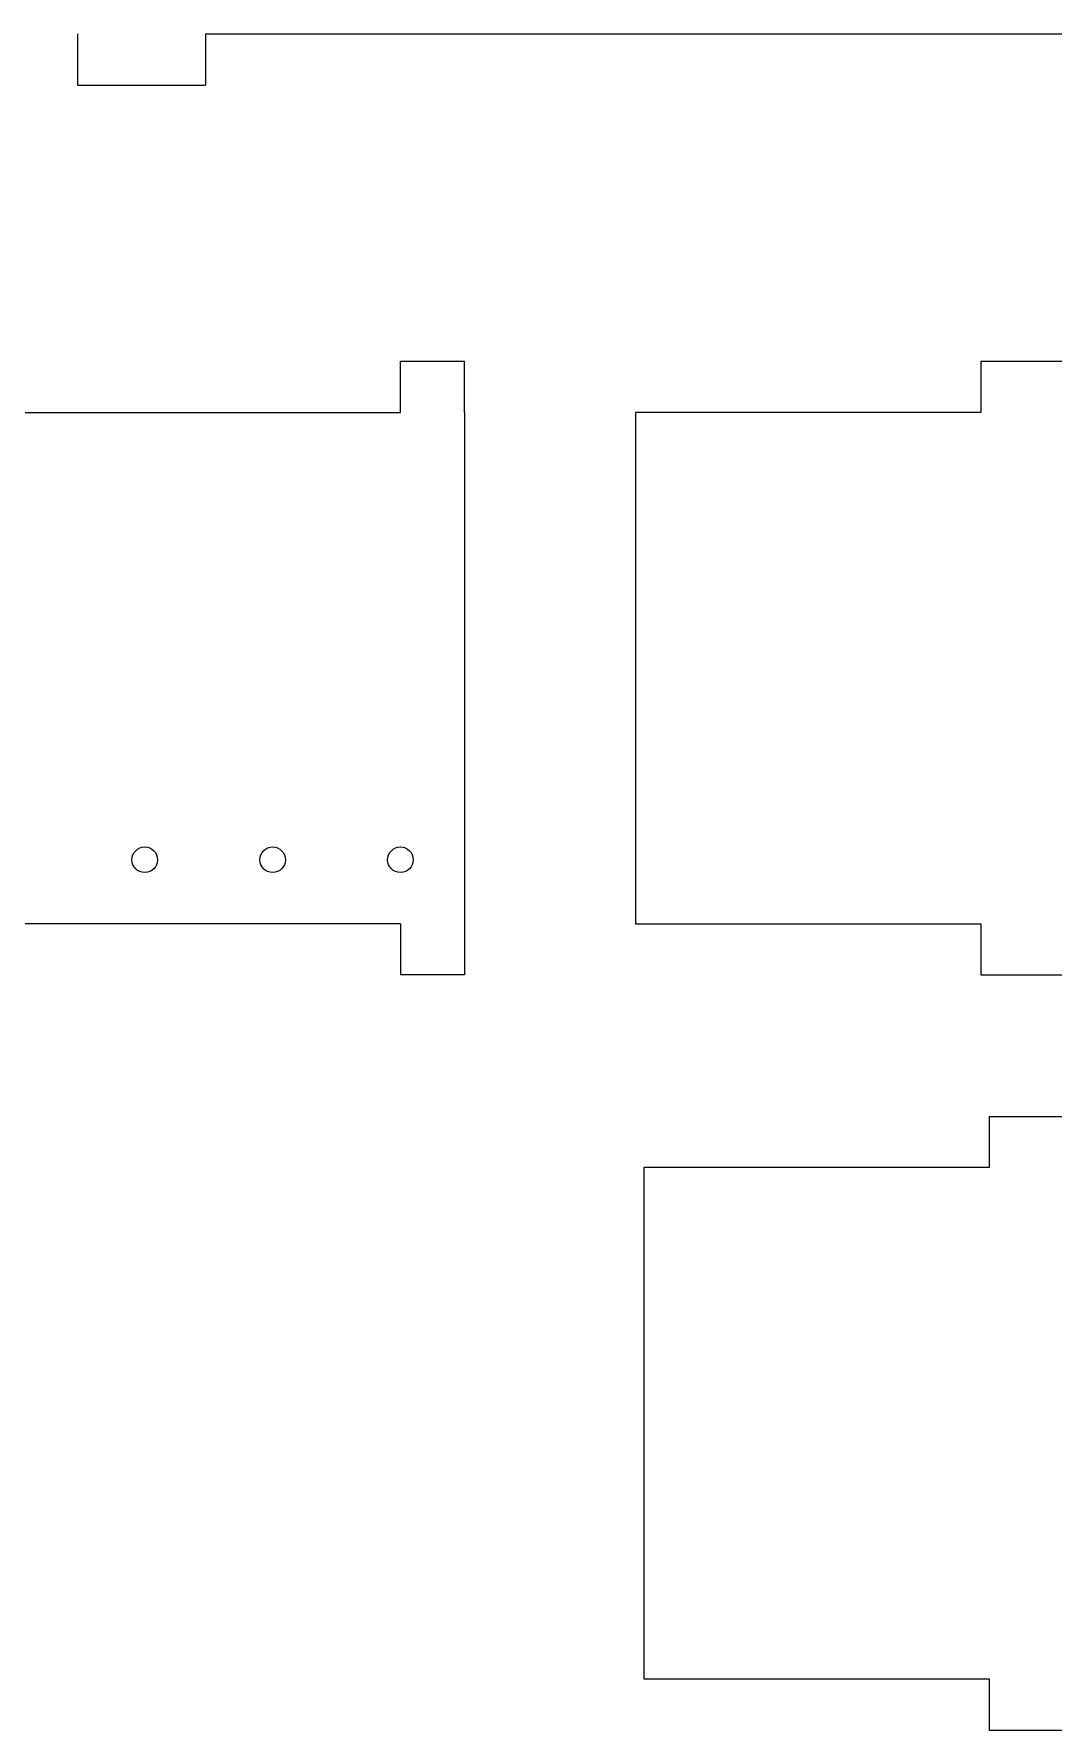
# Model space of a CAD drawing. Header units: inches. Extents: x -2 to 494, y -173 to 113.
# Drawn here: x 175.4 to 255.1, y -172.8 to -40.1 of the extents above; entities that cross this region are included whole.
import ezdxf

# ---------------------------------------------------------------- set-up
doc = ezdxf.new("R2010")
doc.units = ezdxf.units.IN
doc.header["$MEASUREMENT"] = 0
doc.layers.add('Cut', color=7, linetype='Continuous', lineweight=5)

msp = doc.modelspace()

# ---------------------------------------------------------------- linework, layer by layer
at = {"layer": 'Cut', "lineweight": 5}
for p, q in [((178.82, -40.14), (178.82, -44.14)), ((188.82, -40.14), (188.82, -44.14)), ((188.82, -40.14), (302.82, -40.14)), ((188.82, -40.14), (188.82, -44.14)), ((178.82, -44.14), (188.82, -44.14)), ((204.08, -65.74), (209.08, -65.74)), ((204.08, -69.74), (204.08, -65.74)), ((204.08, -65.74), (204.08, -65.74)), ((209.08, -69.74), (209.08, -65.74)), ((249.49, -65.74), (259.49, -65.74)), ((249.49, -65.74), (249.49, -69.74)), ((152.08, -69.74), (204.08, -69.74)), ((209.08, -69.74), (209.08, -109.74)), ((204.08, -109.74), (152.08, -109.74)), ((204.08, -109.74), (204.08, -113.74)), ((209.08, -109.74), (209.08, -113.74)), ((249.49, -109.74), (249.49, -113.74)), ((209.08, -113.74), (204.08, -113.74)), ((249.49, -113.74), (259.49, -113.74)), ((250.14, -124.82), (260.14, -124.82)), ((250.14, -124.82), (250.14, -128.82)), ((250.14, -168.82), (250.14, -172.82)), ((250.14, -172.82), (260.14, -172.82))]:
    msp.add_line(p, q, dxfattribs=at)
at = {"layer": 'Cut', "extrusion": (6.45807e-33, -1.22465e-16, -1)}
for p, q in [((249.49, -69.74), (222.48, -69.74)), ((222.48, -69.74), (222.48, -109.74)), ((222.48, -109.74), (249.49, -109.74)), ((250.14, -128.82), (223.13, -128.82)), ((223.13, -128.82), (223.13, -168.82)), ((223.13, -168.82), (250.14, -168.82))]:
    msp.add_line(p, q, dxfattribs=at)
at = {"layer": 'Cut', "lineweight": 5}
for centre in [(184.08, -104.74), (194.08, -104.74), (204.08, -104.74)]:
    msp.add_circle(centre, 1, dxfattribs=at)

doc.saveas('drawing.dxf')
